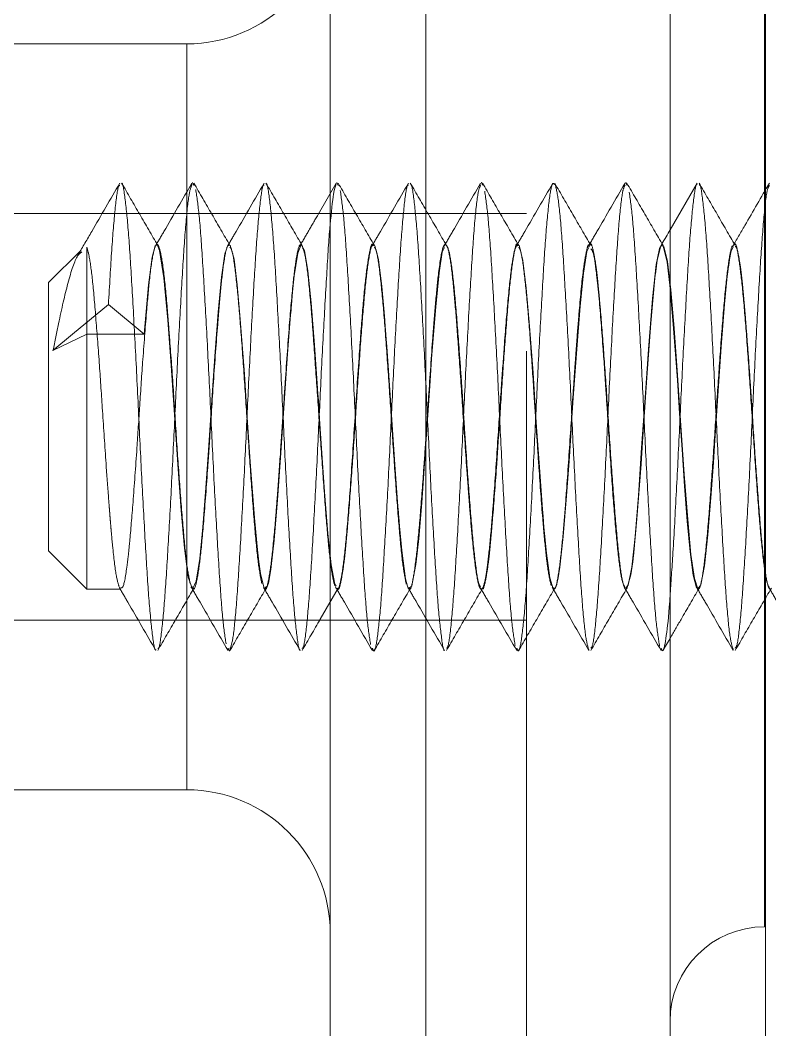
# Model space of a CAD drawing. Header units: millimetres. Extents: x 89051 to 218395, y -330386 to -125649.
# Drawn here: x 92716.4 to 92775.2, y -129210.3 to -129131.1 of the extents above; entities that cross this region are included whole.
import ezdxf

# ---------------------------------------------------------------- set-up
doc = ezdxf.new("R2010")
doc.units = ezdxf.units.MM
doc.header["$LTSCALE"] = 13
doc.linetypes.add('CENTER', pattern=[50.8, 31.75, -6.35, 6.35, -6.35])
doc.linetypes.add('HIDDEN', pattern=[9.525, 6.35, -3.175])
doc.layers.get('0').update_dxf_attribs({"color": 1, "linetype": 'CENTER'})

msp = doc.modelspace()

# ---------------------------------------------------------------- linework, layer by layer
at = {"color": 8, "linetype": 'Continuous', "lineweight": 15}
for p, q in [((92748.212, -129245.592), (92748.212, -129078.905)), ((92774.874, -129235.111), (92774.874, -129089.386)), ((92729.462, -129191.499), (92729.462, -129132.999))]:
    msp.add_line(p, q, dxfattribs=at)
at = {"color": 7, "linetype": 'HIDDEN', "lineweight": 0}
for p, q in [((92748.212, -129078.905), (92748.212, -129245.592)), ((92756.124, -129239.649), (92756.124, -129084.849)), ((92774.779, -129122.255), (92774.779, -129202.242)), ((92729.462, -129132.999), (92729.462, -129191.499)), ((92730.013, -129144.102), (92729.905, -129143.868)), ((92752.663, -129144.083), (92752.579, -129143.854)), ((92763.989, -129144.072), (92763.917, -129143.853)), ((92769.505, -129143.916), (92767.374, -129147.591)), ((92756.124, -129146.311), (92699.874, -129146.311)), ((92721.624, -129155.774), (92721.624, -129148.948)), ((92727.128, -129148.726), (92727.09, -129148.726)), ((92732.789, -129148.726), (92732.752, -129148.726)), ((92738.453, -129148.726), (92738.415, -129148.726)), ((92744.114, -129148.726), (92744.077, -129148.726)), ((92749.778, -129148.726), (92749.74, -129148.726)), ((92755.44, -129148.726), (92755.403, -129148.726)), ((92761.102, -129148.726), (92761.067, -129148.726)), ((92766.765, -129148.726), (92766.727, -129148.726)), ((92772.427, -129148.726), (92772.39, -129148.726)), ((92721.137, -129149.214), (92718.624, -129151.726)), ((92718.624, -129172.771), (92718.624, -129151.726)), ((92720.502, -129155.773), (92723.314, -129153.44)), ((92723.314, -129153.44), (92726.127, -129155.773)), ((92720.502, -129155.773), (92718.965, -129157.047)), ((92718.965, -129157.047), (92721.624, -129155.774)), ((92726.127, -129155.774), (92721.624, -129155.774)), ((92721.624, -129155.774), (92721.624, -129175.771)), ((92718.624, -129172.771), (92721.624, -129175.771)), ((92721.624, -129175.771), (92724.296, -129175.771)), ((92729.924, -129175.771), (92729.958, -129175.771)), ((92735.577, -129175.771), (92735.622, -129175.771)), ((92746.9, -129175.771), (92746.946, -129175.771)), ((92752.57, -129175.771), (92752.608, -129175.771)), ((92758.237, -129175.771), (92758.272, -129175.771)), ((92769.559, -129175.771), (92769.597, -129175.771)), ((92699.874, -129178.186), (92756.124, -129178.186)), ((92732.801, -129180.634), (92732.696, -129180.395))]:
    msp.add_line(p, q, dxfattribs=at)
at = {"color": 7, "linetype": 'Continuous', "lineweight": 15}
for p, q in [((92767.374, -129245.592), (92767.374, -129078.905)), ((92740.712, -129238.092), (92740.712, -129086.405)), ((92729.462, -129132.999), (92693.87, -129132.999)), ((92741.193, -129143.915), (92739.758, -129146.391)), ((92741.341, -129144.1), (92741.242, -129143.859)), ((92739.938, -129178.111), (92741.344, -129175.688)), ((92766.818, -129180.581), (92767.374, -129179.622)), ((92707.075, -129191.499), (92729.462, -129191.499))]:
    msp.add_line(p, q, dxfattribs=at)
at = {"color": 7, "linetype": 'HIDDEN', "lineweight": 0, "flags": 128}
for points in [[(92732.752, -129148.796), (92732.714, -129148.738), (92732.448, -129149.472), (92732.183, -129151.291), (92731.919, -129154.04), (92731.656, -129157.485), (92731.396, -129161.335), (92731.136, -129165.262), (92730.935, -129168.153), (92730.718, -129170.901), (92730.474, -129173.365), (92730.203, -129175.141), (92729.906, -129175.768), (92729.581, -129174.823), (92729.281, -129172.548), (92729.017, -129169.586), (92728.757, -129166), (92728.497, -129162.099), (92728.235, -129158.211), (92727.971, -129154.665), (92727.661, -129151.354), (92727.325, -129149.194), (92727.126, -129148.738), (92726.973, -129148.85), (92726.749, -129149.73), (92726.467, -129151.905), (92726.127, -129155.774), (92726.127, -129155.774)], [(92741.177, -129175.537), (92741.069, -129175.38), (92740.797, -129173.868), (92740.54, -129171.405), (92740.276, -129168.143), (92740.005, -129164.347), (92739.877, -129162.403), (92739.814, -129161.427), (92739.783, -129160.941), (92739.767, -129160.698), (92739.759, -129160.577), (92739.755, -129160.517), (92739.754, -129160.486), (92739.753, -129160.471), (92739.752, -129160.464), (92739.752, -129160.46), (92739.752, -129160.458), (92739.752, -129160.457), (92739.752, -129160.457), (92739.752, -129160.456), (92739.752, -129160.456), (92739.752, -129160.456), (92739.752, -129160.456), (92739.723, -129160.026), (92739.668, -129159.232), (92739.482, -129156.638), (92739.216, -129153.319), (92738.96, -129150.792), (92738.688, -129149.196), (92738.43, -129148.731), (92738.167, -129149.407), (92737.895, -129151.197), (92737.767, -129152.433), (92737.704, -129153.129), (92737.673, -129153.496), (92737.657, -129153.683), (92737.65, -129153.778), (92737.646, -129153.826), (92737.644, -129153.849), (92737.643, -129153.861), (92737.642, -129153.867), (92737.642, -129153.87), (92737.642, -129153.872), (92737.642, -129153.873), (92737.642, -129153.873), (92737.642, -129153.873), (92737.642, -129153.873), (92737.642, -129153.873), (92737.642, -129153.873), (92737.611, -129154.249), (92737.556, -129154.925), (92737.373, -129157.317), (92737.106, -129161.175), (92736.851, -129165.065), (92736.579, -129168.797), (92736.319, -129171.916), (92736.058, -129174.227), (92735.861, -129175.287), (92735.797, -129175.503), (92735.539, -129175.711), (92735.233, -129174.543), (92735.102, -129173.616), (92734.997, -129172.681), (92734.774, -129170.181), (92734.44, -129165.769), (92734.208, -129162.308), (92734.1, -129160.622), (92733.983, -129158.897), (92733.66, -129154.6), (92733.421, -129151.893), (92733.166, -129149.883), (92732.865, -129148.777), (92732.865, -129148.777)], [(92749.67, -129148.958), (92749.505, -129149.346), (92749.249, -129150.954), (92748.988, -129153.621), (92748.67, -129157.698), (92748.548, -129159.425), (92748.444, -129160.969), (92748.222, -129164.39), (92747.889, -129168.995), (92747.656, -129171.779), (92747.543, -129172.943), (92747.437, -129173.841), (92747.127, -129175.491), (92746.869, -129175.719), (92746.837, -129175.667), (92746.821, -129175.635), (92746.813, -129175.617), (92746.809, -129175.607), (92746.808, -129175.605), (92746.808, -129175.604), (92746.808, -129175.604), (92746.808, -129175.604), (92746.808, -129175.604), (92746.808, -129175.604), (92746.808, -129175.604), (92746.808, -129175.604), (92746.808, -129175.604), (92746.808, -129175.604), (92746.807, -129175.603), (92746.778, -129175.526), (92746.633, -129174.959), (92746.327, -129172.734), (92746.151, -129170.83), (92746.092, -129170.11), (92746.075, -129169.891), (92746.066, -129169.773), (92746.06, -129169.701), (92746.046, -129169.532), (92745.997, -129168.907), (92745.808, -129166.377), (92745.546, -129162.496), (92745.288, -129158.61), (92745.151, -129156.73), (92745.083, -129155.833), (92745.049, -129155.398), (92745.032, -129155.183), (92745.024, -129155.077), (92745.019, -129155.024), (92745.017, -129154.998), (92745.016, -129154.984), (92745.016, -129154.978), (92745.015, -129154.975), (92745.015, -129154.973), (92745.015, -129154.972), (92745.015, -129154.972), (92745.015, -129154.971), (92745.015, -129154.971), (92745.015, -129154.971), (92745.015, -129154.971), (92745.007, -129154.867), (92744.992, -129154.677), (92744.942, -129154.052), (92744.76, -129152.022), (92744.494, -129149.899), (92744.224, -129148.831), (92744.224, -129148.831)], [(92760.995, -129148.961), (92760.844, -129149.287), (92760.572, -129150.975), (92760.318, -129153.571), (92760.05, -129156.949), (92759.784, -129160.75), (92759.655, -129162.719), (92759.591, -129163.703), (92759.559, -129164.192), (92759.543, -129164.435), (92759.535, -129164.557), (92759.531, -129164.618), (92759.529, -129164.648), (92759.528, -129164.663), (92759.528, -129164.671), (92759.528, -129164.674), (92759.528, -129164.676), (92759.528, -129164.677), (92759.528, -129164.678), (92759.527, -129164.678), (92759.527, -129164.678), (92759.527, -129164.678), (92759.527, -129164.678), (92759.525, -129164.711), (92759.521, -129164.771), (92759.507, -129164.978), (92759.455, -129165.725), (92759.256, -129168.447), (92758.994, -129171.644), (92758.735, -129174.038), (92758.599, -129174.885), (92758.531, -129175.206), (92758.497, -129175.341), (92758.48, -129175.401), (92758.471, -129175.429), (92758.467, -129175.443), (92758.465, -129175.45), (92758.464, -129175.453), (92758.463, -129175.455), (92758.463, -129175.456), (92758.463, -129175.456), (92758.463, -129175.457), (92758.463, -129175.457), (92758.463, -129175.457), (92758.463, -129175.457), (92758.463, -129175.457), (92758.463, -129175.457), (92758.455, -129175.481), (92758.44, -129175.525), (92758.39, -129175.649), (92758.208, -129175.735), (92757.941, -129174.871), (92757.675, -129172.942), (92757.546, -129171.625), (92757.482, -129170.89), (92757.45, -129170.505), (92757.434, -129170.309), (92757.426, -129170.209), (92757.422, -129170.16), (92757.42, -129170.135), (92757.419, -129170.122), (92757.419, -129170.116), (92757.418, -129170.113), (92757.418, -129170.111), (92757.418, -129170.11), (92757.418, -129170.11), (92757.418, -129170.11), (92757.418, -129170.11), (92757.418, -129170.109), (92757.418, -129170.109), (92757.41, -129170.004), (92757.394, -129169.811), (92757.341, -129169.146), (92757.147, -129166.566), (92756.883, -129162.688), (92756.626, -129158.801), (92756.353, -129155.138), (92756.098, -129152.149), (92755.832, -129149.981), (92755.53, -129148.797), (92755.53, -129148.797)], [(92769.44, -129175.654), (92769.191, -129174.662), (92768.954, -129172.842), (92768.729, -129170.438), (92768.516, -129167.692), (92768.315, -129164.819), (92768.126, -129161.999), (92767.948, -129159.365), (92767.63, -129154.975), (92767.36, -129151.931), (92767.138, -129150.108), (92766.837, -129148.826), (92766.758, -129148.734), (92766.737, -129148.727), (92766.731, -129148.726), (92766.727, -129148.726), (92766.727, -129148.726), (92766.727, -129148.726), (92766.727, -129148.726), (92766.727, -129148.726), (92766.727, -129148.726), (92766.727, -129148.726), (92766.54, -129149.038), (92766.297, -129150.301), (92765.999, -129152.974), (92765.676, -129156.937), (92765.41, -129160.751), (92765.147, -129164.693), (92764.888, -129168.428), (92764.627, -129171.639), (92764.365, -129174.049), (92764.101, -129175.453), (92763.903, -129175.661)], [(92766.765, -129148.854), (92766.657, -129148.829), (92766.377, -129149.956), (92766.309, -129150.406), (92766.275, -129150.656), (92766.258, -129150.786), (92766.253, -129150.82), (92766.251, -129150.836), (92766.25, -129150.845), (92766.25, -129150.846), (92766.25, -129150.846), (92766.25, -129150.846), (92766.25, -129150.846), (92766.25, -129150.846), (92766.25, -129150.846), (92766.25, -129150.846), (92766.25, -129150.847), (92766.25, -129150.848), (92766.247, -129150.868), (92766.214, -129151.148), (92766.157, -129151.667), (92765.87, -129154.906), (92765.553, -129159.177), (92765.323, -129162.634), (92765.222, -129164.202), (92765.101, -129165.961), (92764.776, -129170.24), (92764.535, -129172.889), (92764.503, -129173.183), (92764.487, -129173.325), (92764.479, -129173.395), (92764.477, -129173.412), (92764.476, -129173.421), (92764.476, -129173.425), (92764.476, -129173.425), (92764.476, -129173.426), (92764.476, -129173.426), (92764.476, -129173.426), (92764.476, -129173.426), (92764.476, -129173.426), (92764.475, -129173.429), (92764.473, -129173.453), (92764.468, -129173.494), (92764.452, -129173.622), (92764.307, -129174.628), (92763.994, -129175.738), (92763.933, -129175.669)], [(92772.323, -129148.955), (92772.182, -129149.233), (92772.046, -129149.915), (92771.978, -129150.359), (92771.944, -129150.605), (92771.927, -129150.734), (92771.919, -129150.8), (92771.914, -129150.833), (92771.912, -129150.85), (92771.911, -129150.858), (92771.911, -129150.863), (92771.91, -129150.865), (92771.91, -129150.866), (92771.91, -129150.866), (92771.91, -129150.867), (92771.91, -129150.867), (92771.91, -129150.867), (92771.91, -129150.867), (92771.91, -129150.867), (92771.903, -129150.926), (92771.888, -129151.047), (92771.839, -129151.49), (92771.655, -129153.423), (92771.388, -129156.767), (92771.119, -129160.594), (92770.866, -129164.485), (92770.773, -129165.826), (92770.594, -129168.27), (92770.331, -129171.505), (92770.073, -129173.94), (92769.801, -129175.413), (92769.545, -129175.748), (92769.28, -129174.941), (92769.009, -129173.036), (92768.758, -129170.297), (92768.486, -129166.754), (92768.224, -129162.939), (92767.964, -129158.992), (92767.692, -129155.307), (92767.435, -129152.279), (92767.171, -129150.066), (92766.9, -129148.886), (92766.9, -129148.886)]]:
    msp.add_lwpolyline(points, dxfattribs=at)
at = {"color": 7, "linetype": 'Continuous', "lineweight": 15}
for centre, start, end in [((92729.462, -129121.749), 270, 0), ((92729.462, -129202.749), 0, 90)]:
    msp.add_arc(centre, 11.25, start, end, dxfattribs=at)
at = {"color": 7, "linetype": 'HIDDEN', "lineweight": 0}
msp.add_arc((92774.779, -129209.648), 7.405, 90, 180, dxfattribs=at)
for points, knots in [([(92724.206, -129143.914), (92723.473, -129145.181), (92722.388, -129147.054), (92721.299, -129148.925), (92720.946, -129149.532)], [0, 0, 0, 0, 0.6760482, 1, 1, 1, 1]), ([(92724.204, -129144.096), (92724.172, -129144.106), (92724.054, -129144.14), (92723.833, -129145.831), (92723.575, -129148.938), (92723.401, -129151.94), (92723.314, -129153.44)], [0, 0, 0, 0, 0.111462, 0.410534, 0.705454, 1, 1, 1, 1]), ([(92727.035, -129180.504), (92727.026, -129180.512), (92726.93, -129180.593), (92726.737, -129179.26), (92726.469, -129176.505), (92726.219, -129172.382), (92725.942, -129167.452), (92725.685, -129162.056), (92725.425, -129156.677), (92725.148, -129151.794), (92724.899, -129147.742), (92724.629, -129145.099), (92724.443, -129143.843), (92724.353, -129143.945), (92724.349, -129143.949)], [0, 0, 0, 0, 0.0107249, 0.1097801, 0.2085706, 0.3058148, 0.4052503, 0.503089, 0.6011703, 0.7005577, 0.797709, 0.8966584, 0.9955704, 1, 1, 1, 1]), ([(92727.189, -129148.811), (92726.715, -129147.996), (92725.768, -129146.364), (92724.822, -129144.732), (92724.349, -129143.915)], [0, 0, 0, 0, 0.499723, 1, 1, 1, 1]), ([(92729.869, -129143.914), (92729.136, -129145.18), (92728.171, -129146.845), (92727.203, -129148.509), (92726.971, -129148.908)], [0, 0, 0, 0, 0.760057, 1, 1, 1, 1]), ([(92729.867, -129144.012), (92729.792, -129144.211), (92729.629, -129144.646), (92729.367, -129147.158), (92729.119, -129150.928), (92728.846, -129155.693), (92728.579, -129161.009), (92728.328, -129166.44), (92728.051, -129171.491), (92727.795, -129175.798), (92727.534, -129178.843), (92727.321, -129180.418), (92727.21, -129180.417), (92727.185, -129180.416)], [0, 0, 0, 0, 0.0842827, 0.1836298, 0.2807793, 0.3800008, 0.4787302, 0.5761388, 0.6756691, 0.7734142, 0.8717421, 0.9711517, 1, 1, 1, 1]), ([(92732.85, -129148.808), (92732.376, -129147.993), (92731.429, -129146.361), (92730.483, -129144.729), (92730.01, -129143.913)], [0, 0, 0, 0, 0.4997189, 1, 1, 1, 1]), ([(92735.529, -129143.918), (92734.797, -129145.183), (92733.842, -129146.832), (92732.884, -129148.478), (92732.661, -129148.862)], [0, 0, 0, 0, 0.7671847, 1, 1, 1, 1]), ([(92735.527, -129144.086), (92735.5, -129144.088), (92735.387, -129144.097), (92735.172, -129145.703), (92734.911, -129148.78), (92734.655, -129153.106), (92734.377, -129158.17), (92734.127, -129163.603), (92733.859, -129168.912), (92733.587, -129173.661), (92733.338, -129177.405), (92733.078, -129179.874), (92732.917, -129180.286), (92732.845, -129180.472)], [0, 0, 0, 0, 0.031528, 0.130921, 0.229143, 0.326914, 0.426399, 0.523731, 0.622476, 0.721624, 0.818744, 0.91808, 1, 1, 1, 1]), ([(92738.514, -129148.811), (92738.041, -129147.996), (92737.094, -129146.366), (92736.149, -129144.735), (92735.676, -129143.919)], [0, 0, 0, 0, 0.499763, 1, 1, 1, 1]), ([(92738.362, -129180.534), (92738.356, -129180.54), (92738.265, -129180.637), (92738.076, -129179.359), (92737.806, -129176.681), (92737.557, -129172.608), (92737.28, -129167.711), (92737.021, -129162.326), (92736.763, -129156.935), (92736.487, -129152.019), (92736.237, -129147.917), (92735.968, -129145.196), (92735.777, -129143.887), (92735.684, -129143.973), (92735.677, -129143.98)], [0, 0, 0, 0, 0.006711, 0.105669, 0.204574, 0.301749, 0.401154, 0.499163, 0.597073, 0.696497, 0.793711, 0.892551, 0.991566, 1, 1, 1, 1]), ([(92744.176, -129148.81), (92743.703, -129147.996), (92742.756, -129146.365), (92741.81, -129144.733), (92741.337, -129143.917)], [0, 0, 0, 0, 0.499741, 1, 1, 1, 1]), ([(92746.856, -129143.914), (92746.123, -129145.18), (92745.175, -129146.817), (92744.223, -129148.453), (92744.007, -129148.825)], [0, 0, 0, 0, 0.772943, 1, 1, 1, 1]), ([(92746.855, -129144.07), (92746.831, -129144.066), (92746.721, -129144.048), (92746.51, -129145.587), (92746.248, -129148.592), (92745.993, -129152.872), (92745.716, -129157.906), (92745.464, -129163.331), (92745.198, -129168.662), (92744.924, -129173.434), (92744.676, -129177.287), (92744.402, -129179.773), (92744.185, -129180.852), (92744.059, -129180.499), (92744.02, -129180.388)], [0, 0, 0, 0, 0.025928, 0.119873, 0.212909, 0.305235, 0.399331, 0.491469, 0.584729, 0.678569, 0.770402, 0.864282, 0.957467, 1, 1, 1, 1]), ([(92749.839, -129148.811), (92749.365, -129147.995), (92748.418, -129146.364), (92747.472, -129144.732), (92746.999, -129143.915)], [0, 0, 0, 0, 0.499718, 1, 1, 1, 1]), ([(92749.687, -129180.569), (92749.685, -129180.571), (92749.598, -129180.679), (92749.415, -129179.451), (92749.144, -129176.855), (92748.895, -129172.832), (92748.619, -129167.969), (92748.358, -129162.597), (92748.102, -129157.195), (92747.825, -129152.246), (92747.574, -129148.096), (92747.307, -129145.294), (92747.11, -129143.928), (92747.012, -129144.001), (92747, -129144.011)], [0, 0, 0, 0, 0.001621, 0.100409, 0.199357, 0.296422, 0.395724, 0.493841, 0.59153, 0.690918, 0.788151, 0.886812, 0.985859, 1, 1, 1, 1]), ([(92752.517, -129143.917), (92751.785, -129145.182), (92750.818, -129146.852), (92749.847, -129148.519), (92749.612, -129148.924)], [0, 0, 0, 0, 0.75754, 1, 1, 1, 1]), ([(92752.515, -129144.063), (92752.45, -129144.204), (92752.297, -129144.536), (92752.043, -129146.852), (92751.794, -129150.499), (92751.524, -129155.189), (92751.254, -129160.468), (92751.004, -129165.909), (92750.728, -129171.019), (92750.469, -129175.417), (92750.211, -129178.604), (92749.988, -129180.324), (92749.869, -129180.378), (92749.836, -129180.393)], [0, 0, 0, 0, 0.073828, 0.173336, 0.270603, 0.369693, 0.468715, 0.566019, 0.665552, 0.763673, 0.861719, 0.961267, 1, 1, 1, 1]), ([(92755.499, -129148.808), (92755.026, -129147.992), (92754.079, -129146.361), (92753.133, -129144.729), (92752.66, -129143.912)], [0, 0, 0, 0, 0.499725, 1, 1, 1, 1]), ([(92758.18, -129143.916), (92757.448, -129145.181), (92756.494, -129146.828), (92755.537, -129148.473), (92755.315, -129148.854)], [0, 0, 0, 0, 0.7679262, 1, 1, 1, 1]), ([(92758.328, -129144.036), (92758.26, -129143.964), (92758.106, -129143.802), (92757.85, -129145.423), (92757.585, -129148.421), (92757.332, -129152.636), (92757.054, -129157.644), (92756.801, -129163.061), (92756.537, -129168.407), (92756.262, -129173.216), (92756.014, -129177.123), (92755.741, -129179.685), (92755.518, -129180.832), (92755.39, -129180.5), (92755.347, -129180.39)], [0, 0, 0, 0, 0.07121, 0.160368, 0.248854, 0.336418, 0.42578, 0.513384, 0.601823, 0.691003, 0.778217, 0.867303, 0.95592, 1, 1, 1, 1]), ([(92761.165, -129148.813), (92760.692, -129147.998), (92759.745, -129146.368), (92758.8, -129144.737), (92758.327, -129143.92)], [0, 0, 0, 0, 0.499754, 1, 1, 1, 1]), ([(92761.011, -129180.555), (92760.926, -129180.278), (92760.752, -129179.713), (92760.481, -129176.972), (92760.233, -129173.068), (92759.958, -129168.222), (92759.695, -129162.868), (92759.441, -129157.459), (92759.163, -129152.464), (92758.912, -129148.318), (92758.644, -129145.242), (92758.464, -129144.435), (92758.374, -129144.031)], [0, 0, 0, 0, 0.097101, 0.198084, 0.297018, 0.398214, 0.498416, 0.597873, 0.699226, 0.798464, 0.898927, 1, 1, 1, 1]), ([(92763.844, -129143.914), (92763.111, -129145.18), (92762.143, -129146.851), (92761.171, -129148.521), (92760.935, -129148.926)], [0, 0, 0, 0, 0.7572411, 1, 1, 1, 1]), ([(92763.841, -129144.075), (92763.78, -129144.192), (92763.632, -129144.477), (92763.381, -129146.704), (92763.132, -129150.289), (92762.863, -129154.939), (92762.592, -129160.198), (92762.343, -129165.642), (92762.067, -129170.78), (92761.806, -129175.222), (92761.55, -129178.48), (92761.321, -129180.282), (92761.196, -129180.366), (92761.157, -129180.392)], [0, 0, 0, 0, 0.069352, 0.16869, 0.265814, 0.36459, 0.463511, 0.560559, 0.659843, 0.757929, 0.855608, 0.954975, 1, 1, 1, 1]), ([(92766.825, -129148.809), (92766.352, -129147.994), (92765.405, -129146.363), (92764.459, -129144.731), (92763.986, -129143.915)], [0, 0, 0, 0, 0.499742, 1, 1, 1, 1]), ([(92769.504, -129144.029), (92769.489, -129144.02), (92769.388, -129143.959), (92769.188, -129145.368), (92768.922, -129148.224), (92768.67, -129152.409), (92768.393, -129157.38), (92768.138, -129162.795), (92767.875, -129168.132), (92767.61, -129172.907), (92767.449, -129175.245), (92767.374, -129176.341)], [0, 0, 0, 0, 0.021845, 0.146606, 0.27069, 0.393176, 0.518306, 0.64115, 0.764807, 0.889767, 1, 1, 1, 1]), ([(92772.489, -129148.81), (92772.015, -129147.995), (92771.068, -129146.363), (92770.122, -129144.731), (92769.649, -129143.914)], [0, 0, 0, 0, 0.499715, 1, 1, 1, 1]), ([(92772.337, -129180.527), (92772.256, -129180.284), (92772.086, -129179.777), (92771.819, -129177.135), (92771.571, -129173.289), (92771.297, -129168.478), (92771.032, -129163.139), (92770.779, -129157.718), (92770.502, -129152.706), (92770.249, -129148.46), (92769.985, -129145.507), (92769.777, -129144.015), (92769.671, -129144.05), (92769.65, -129144.057)], [0, 0, 0, 0, 0.090758, 0.189851, 0.286836, 0.385991, 0.484383, 0.58177, 0.681147, 0.778559, 0.87692, 0.97609, 1, 1, 1, 1]), ([(92775.167, -129143.917), (92774.527, -129145.022), (92773.561, -129146.691), (92772.591, -129148.357), (92772.264, -129148.92)], [0, 0, 0, 0, 0.662296, 1, 1, 1, 1]), ([(92775.164, -129144.094), (92775.108, -129144.187), (92774.966, -129144.427), (92774.72, -129146.559), (92774.469, -129150.081), (92774.201, -129154.692), (92773.929, -129159.929), (92773.681, -129165.375), (92773.406, -129170.539), (92773.143, -129175.025), (92772.888, -129178.349), (92772.656, -129180.226), (92772.528, -129180.346), (92772.485, -129180.385)], [0, 0, 0, 0, 0.0638442, 0.1634042, 0.2607951, 0.3596466, 0.4588547, 0.5560579, 0.6554852, 0.7539211, 0.851646, 0.9512231, 1, 1, 1, 1]), ([(92732.543, -129180.047), (92732.452, -129179.437), (92732.269, -129178.23), (92732.016, -129174.651), (92731.751, -129170.131), (92731.477, -129164.913), (92731.229, -129159.471), (92730.954, -129154.262), (92730.69, -129149.761), (92730.436, -129146.207), (92730.254, -129145.021), (92730.162, -129144.422)], [0, 0, 0, 0, 0.1122157, 0.2221055, 0.3333128, 0.4452294, 0.5547459, 0.6666975, 0.7778385, 0.8877816, 1, 1, 1, 1]), ([(92743.882, -129180.113), (92743.79, -129179.528), (92743.608, -129178.371), (92743.353, -129174.851), (92743.089, -129170.375), (92742.815, -129165.181), (92742.566, -129159.739), (92742.293, -129154.508), (92742.027, -129149.964), (92741.774, -129146.35), (92741.592, -129145.115), (92741.5, -129144.491)], [0, 0, 0, 0, 0.112219, 0.22224, 0.333289, 0.445285, 0.554807, 0.666673, 0.777968, 0.887791, 1, 1, 1, 1]), ([(92755.22, -129180.175), (92755.128, -129179.616), (92754.947, -129178.508), (92754.69, -129175.05), (92754.428, -129170.618), (92754.153, -129165.449), (92753.904, -129160.009), (92753.632, -129154.755), (92753.364, -129150.169), (92753.113, -129146.495), (92752.931, -129145.212), (92752.839, -129144.563)], [0, 0, 0, 0, 0.112212, 0.222385, 0.333264, 0.445329, 0.554879, 0.666649, 0.778086, 0.887811, 1, 1, 1, 1]), ([(92766.559, -129180.233), (92766.467, -129179.7), (92766.285, -129178.641), (92766.027, -129175.245), (92765.767, -129170.858), (92765.491, -129165.716), (92765.242, -129160.279), (92764.971, -129155.004), (92764.702, -129150.377), (92764.451, -129146.645), (92764.269, -129145.313), (92764.177, -129144.639)], [0, 0, 0, 0, 0.112194, 0.22254, 0.33324, 0.445363, 0.554961, 0.666625, 0.778195, 0.887842, 1, 1, 1, 1]), ([(92739.758, -129146.391), (92739.503, -129146.831), (92739.016, -129147.672), (92738.527, -129148.511), (92738.293, -129148.913)], [0, 0, 0, 0, 0.522195, 1, 1, 1, 1]), ([(92740.712, -129147.179), (92740.71, -129147.19), (92740.621, -129147.992), (92740.458, -129150.825), (92740.185, -129155.41), (92739.917, -129160.747), (92739.666, -129166.173), (92739.389, -129171.257), (92739.132, -129175.608), (92738.872, -129178.727), (92738.653, -129180.377), (92738.537, -129180.4), (92738.507, -129180.406)], [0, 0, 0, 0, 0.001702, 0.119614, 0.239905, 0.359855, 0.477946, 0.598692, 0.717484, 0.836598, 0.957281, 1, 1, 1, 1]), ([(92724.19, -129175.67), (92724.108, -129175.43), (92723.932, -129174.912), (92723.706, -129173.108), (92723.552, -129171.436), (92723.478, -129170.557), (92723.444, -129170.13), (92723.429, -129169.946), (92723.425, -129169.887), (92723.423, -129169.858), (92723.421, -129169.843), (92723.421, -129169.836), (92723.421, -129169.832), (92723.42, -129169.83), (92723.42, -129169.829), (92723.42, -129169.829), (92723.42, -129169.829), (92723.42, -129169.829), (92723.42, -129169.829), (92723.419, -129169.816), (92723.414, -129169.755), (92723.403, -129169.611), (92723.37, -129169.209), (92723.277, -129168.018), (92723.094, -129165.53), (92722.862, -129161.952), (92722.605, -129158.059), (92722.332, -129154.512), (92722.083, -129151.586), (92721.839, -129149.707), (92721.688, -129149.174), (92721.624, -129148.948)], [0, 0, 0, 0, 0.095639, 0.206289, 0.256873, 0.282364, 0.295112, 0.298299, 0.299893, 0.30069, 0.301088, 0.301287, 0.301387, 0.301437, 0.301462, 0.301474, 0.30148, 0.301483, 0.301485, 0.301486, 0.302635, 0.307276, 0.315045, 0.339959, 0.41476, 0.52342, 0.617321, 0.720698, 0.827018, 0.926417, 1, 1, 1, 1]), ([(92729.731, -129175.331), (92729.639, -129174.886), (92729.459, -129174.01), (92729.206, -129171.393), (92728.946, -129168.139), (92728.674, -129164.344), (92728.425, -129160.341), (92728.196, -129157.11), (92728.022, -129154.894), (92727.854, -129152.825), (92727.629, -129150.502), (92727.345, -129148.955), (92727.098, -129148.584), (92726.843, -129149.209), (92726.568, -129151.013), (92726.305, -129153.946), (92726.033, -129157.431), (92725.773, -129161.232), (92725.53, -129165.116), (92725.254, -129168.884), (92725.028, -129171.597), (92724.873, -129173.164), (92724.689, -129174.62), (92724.491, -129175.711), (92724.342, -129175.662), (92724.296, -129175.647)], [0, 0, 0, 0, 0.048866, 0.096051, 0.145781, 0.191733, 0.240716, 0.291558, 0.314141, 0.334304, 0.386545, 0.442712, 0.483059, 0.528598, 0.584157, 0.627946, 0.683014, 0.72849, 0.769542, 0.825335, 0.873703, 0.895062, 0.915159, 0.973804, 1, 1, 1, 1]), ([(92732.789, -129148.818), (92732.744, -129148.816), (92732.596, -129148.809), (92732.355, -129150.084), (92732.101, -129152.349), (92731.855, -129155.364), (92731.559, -129159.322), (92731.336, -129162.84), (92731.206, -129164.819), (92731.148, -129165.642), (92731.006, -129167.659), (92730.78, -129170.588), (92730.516, -129173.49), (92730.246, -129175.216), (92730.029, -129175.949), (92729.898, -129175.641), (92729.853, -129175.536)], [0, 0, 0, 0, 0.048479, 0.15642, 0.235097, 0.308598, 0.419427, 0.520571, 0.544272, 0.556403, 0.578252, 0.687492, 0.778194, 0.863372, 0.953025, 1, 1, 1, 1]), ([(92735.345, -129175.325), (92735.258, -129174.881), (92735.083, -129173.993), (92734.822, -129171.368), (92734.562, -129168.048), (92734.302, -129164.212), (92734.04, -129160.212), (92733.778, -129156.389), (92733.514, -129153.047), (92733.248, -129150.549), (92733.028, -129149.116), (92732.895, -129148.991), (92732.852, -129148.95)], [0, 0, 0, 0, 0.105331, 0.210661, 0.315989, 0.421461, 0.526935, 0.63241, 0.737888, 0.843368, 0.94885, 1, 1, 1, 1]), ([(92738.415, -129148.76), (92738.398, -129148.753), (92738.28, -129148.705), (92738.078, -129149.52), (92737.8, -129151.658), (92737.511, -129154.895), (92737.235, -129158.762), (92736.989, -129162.425), (92736.784, -129165.47), (92736.586, -129168.247), (92736.369, -129170.981), (92736.135, -129173.44), (92735.871, -129175.167), (92735.685, -129175.915), (92735.587, -129175.731), (92735.577, -129175.712)], [0, 0, 0, 0, 0.0192803, 0.1299973, 0.2133075, 0.3150277, 0.435072, 0.5023045, 0.574161, 0.6506376, 0.709958, 0.8029908, 0.8960222, 0.9890521, 1, 1, 1, 1]), ([(92741.06, -129175.472), (92741.003, -129175.252), (92740.857, -129174.687), (92740.621, -129172.834), (92740.366, -129169.89), (92740.11, -129166.271), (92739.834, -129162.305), (92739.559, -129158.336), (92739.303, -129154.711), (92739.048, -129151.751), (92738.779, -129149.567), (92738.6, -129149.091), (92738.51, -129148.852)], [0, 0, 0, 0, 0.065937, 0.169227, 0.272502, 0.376479, 0.480478, 0.584435, 0.688369, 0.790782, 0.894906, 1, 1, 1, 1]), ([(92744.077, -129148.774), (92744.069, -129148.758), (92743.972, -129148.572), (92743.787, -129149.302), (92743.522, -129151.003), (92743.259, -129153.781), (92742.966, -129157.658), (92742.65, -129162.477), (92742.321, -129167.437), (92742.017, -129171.351), (92741.741, -129174.035), (92741.49, -129175.399), (92741.33, -129175.885), (92741.254, -129175.766), (92741.252, -129175.763)], [0, 0, 0, 0, 0.008532, 0.101758, 0.194981, 0.288202, 0.381421, 0.50824, 0.625484, 0.733126, 0.831141, 0.919506, 0.9982, 1, 1, 1, 1]), ([(92744.114, -129148.825), (92744.081, -129148.806), (92743.947, -129148.733), (92743.713, -129149.861), (92743.435, -129152.215), (92743.181, -129155.355), (92742.903, -129159.057), (92742.651, -129163.045), (92742.385, -129166.961), (92742.158, -129169.899), (92742.007, -129171.638), (92741.934, -129172.41), (92741.897, -129172.773), (92741.879, -129172.948), (92741.87, -129173.035), (92741.866, -129173.077), (92741.863, -129173.099), (92741.862, -129173.109), (92741.862, -129173.115), (92741.861, -129173.117), (92741.861, -129173.119), (92741.861, -129173.119), (92741.861, -129173.119), (92741.861, -129173.12), (92741.861, -129173.12), (92741.861, -129173.12), (92741.858, -129173.149), (92741.849, -129173.228), (92741.823, -129173.458), (92741.736, -129174.16), (92741.563, -129175.2), (92741.398, -129175.893), (92741.297, -129175.717), (92741.283, -129175.692)], [0, 0, 0, 0, 0.037173, 0.146077, 0.239155, 0.331519, 0.42566, 0.517836, 0.611138, 0.705023, 0.751079, 0.77412, 0.785643, 0.791404, 0.794284, 0.795725, 0.796445, 0.796805, 0.796985, 0.797075, 0.79712, 0.797143, 0.797154, 0.797159, 0.797162, 0.797164, 0.797165, 0.800679, 0.806556, 0.825394, 0.89131, 0.984537, 1, 1, 1, 1]), ([(92746.681, -129175.37), (92746.594, -129174.942), (92746.42, -129174.086), (92746.16, -129171.496), (92745.9, -129168.203), (92745.638, -129164.385), (92745.376, -129160.389), (92745.113, -129156.555), (92744.849, -129153.188), (92744.585, -129150.647), (92744.361, -129149.157), (92744.225, -129149.004), (92744.178, -129148.952)], [0, 0, 0, 0, 0.105153, 0.210106, 0.315006, 0.419907, 0.52481, 0.629714, 0.734619, 0.839527, 0.944435, 1, 1, 1, 1]), ([(92755.403, -129148.742), (92755.4, -129148.736), (92755.332, -129148.593), (92755.189, -129149.079), (92754.941, -129150.318), (92754.662, -129152.97), (92754.39, -129156.342), (92754.133, -129159.99), (92753.873, -129163.918), (92753.623, -129167.571), (92753.385, -129170.654), (92753.175, -129172.929), (92752.957, -129174.65), (92752.753, -129175.598), (92752.564, -129175.863), (92752.341, -129175.497), (92752.097, -129174.129), (92751.849, -129171.749), (92751.659, -129169.455), (92751.537, -129167.818), (92751.472, -129166.923), (92751.45, -129166.605), (92751.441, -129166.48), (92751.437, -129166.426), (92751.435, -129166.401), (92751.434, -129166.389), (92751.434, -129166.383), (92751.433, -129166.38), (92751.433, -129166.379), (92751.433, -129166.378), (92751.433, -129166.378), (92751.433, -129166.377), (92751.433, -129166.377), (92751.433, -129166.377), (92751.325, -129164.865), (92751.121, -129161.846), (92750.843, -129157.719), (92750.6, -129154.436), (92750.371, -129151.746), (92750.126, -129149.718), (92749.926, -129148.911), (92749.801, -129148.748), (92749.764, -129148.729), (92749.749, -129148.727), (92749.744, -129148.726), (92749.741, -129148.726), (92749.74, -129148.726), (92749.74, -129148.726), (92749.74, -129148.726), (92749.74, -129148.726), (92749.74, -129148.726), (92749.74, -129148.726), (92749.74, -129148.726), (92749.74, -129148.726), (92749.74, -129148.726), (92749.738, -129148.726), (92749.729, -129148.727), (92749.661, -129148.744), (92749.482, -129149.091), (92749.233, -129150.633), (92748.975, -129153.259), (92748.721, -129156.452), (92748.461, -129160.244), (92748.213, -129164.003), (92747.982, -129167.324), (92747.741, -129170.466), (92747.474, -129173.309), (92747.208, -129175.105), (92747.017, -129175.895), (92746.915, -129175.716), (92746.9, -129175.691)], [0, 0, 0, 0, 0.000869, 0.024414, 0.053541, 0.08823, 0.122463, 0.147111, 0.177651, 0.214059, 0.234856, 0.262384, 0.288201, 0.312304, 0.334693, 0.355365, 0.391426, 0.420668, 0.443061, 0.458582, 0.463762, 0.465705, 0.466514, 0.466879, 0.467051, 0.467134, 0.467176, 0.467196, 0.467206, 0.467211, 0.467214, 0.467215, 0.467216, 0.467216, 0.467216, 0.504719, 0.53738, 0.565183, 0.591268, 0.62228, 0.653297, 0.661078, 0.664969, 0.665942, 0.666428, 0.666671, 0.666732, 0.666763, 0.666766, 0.666768, 0.666769, 0.66677, 0.66677, 0.666772, 0.666796, 0.666839, 0.667199, 0.670079, 0.690932, 0.730792, 0.757969, 0.782678, 0.821119, 0.849395, 0.870476, 0.901565, 0.932653, 0.963741, 0.994828, 1, 1, 1, 1]), ([(92752.502, -129175.543), (92752.471, -129175.52), (92752.353, -129175.433), (92752.133, -129174.103), (92751.878, -129171.684), (92751.615, -129168.394), (92751.387, -129165.224), (92751.235, -129162.924), (92751.162, -129161.785), (92751.126, -129161.217), (92751.107, -129160.933), (92751.098, -129160.791), (92751.094, -129160.721), (92751.092, -129160.685), (92751.091, -129160.668), (92751.09, -129160.659), (92751.09, -129160.654), (92751.09, -129160.652), (92751.09, -129160.651), (92751.09, -129160.651), (92751.089, -129160.65), (92751.089, -129160.65), (92751.089, -129160.65), (92751.08, -129160.495), (92751.051, -129160.069), (92750.962, -129158.764), (92750.791, -129156.38), (92750.551, -129153.351), (92750.301, -129150.734), (92750.028, -129149.033), (92749.859, -129148.839), (92749.778, -129148.745)], [0, 0, 0, 0, 0.035346, 0.133188, 0.229244, 0.325919, 0.423631, 0.471513, 0.495468, 0.507447, 0.513436, 0.516431, 0.517928, 0.518677, 0.519051, 0.519239, 0.519332, 0.519379, 0.519402, 0.519414, 0.51942, 0.519423, 0.519424, 0.519426, 0.530936, 0.551071, 0.61712, 0.714283, 0.809947, 0.907768, 1, 1, 1, 1]), ([(92755.44, -129148.829), (92755.397, -129148.819), (92755.268, -129148.788), (92755.037, -129149.889), (92754.772, -129152.082), (92754.519, -129155.183), (92754.242, -129158.864), (92753.998, -129162.675), (92753.737, -129166.588), (92753.509, -129169.589), (92753.347, -129171.481), (92753.273, -129172.273), (92753.236, -129172.646), (92753.217, -129172.826), (92753.208, -129172.915), (92753.204, -129172.959), (92753.201, -129172.98), (92753.2, -129172.991), (92753.2, -129172.997), (92753.199, -129173), (92753.199, -129173.001), (92753.199, -129173.002), (92753.199, -129173.002), (92753.199, -129173.002), (92753.199, -129173.002), (92753.199, -129173.002), (92753.19, -129173.093), (92753.161, -129173.343), (92753.072, -129174.083), (92752.9, -129175.147), (92752.731, -129175.872), (92752.626, -129175.705), (92752.608, -129175.675)], [0, 0, 0, 0, 0.047627, 0.141543, 0.234748, 0.326978, 0.42111, 0.513434, 0.594407, 0.699639, 0.746095, 0.769337, 0.780959, 0.786771, 0.789676, 0.791129, 0.791856, 0.792219, 0.792401, 0.792491, 0.792537, 0.792559, 0.792571, 0.792576, 0.792579, 0.792581, 0.792582, 0.803228, 0.82247, 0.88665, 0.979994, 1, 1, 1, 1]), ([(92758.045, -129175.471), (92757.95, -129175.057), (92757.803, -129174.419), (92757.583, -129172.506), (92757.358, -129170.037), (92757.125, -129166.829), (92756.903, -129163.512), (92756.7, -129160.409), (92756.47, -129157.01), (92756.212, -129153.638), (92755.939, -129150.875), (92755.694, -129149.207), (92755.55, -129149.008), (92755.499, -129148.938)], [0, 0, 0, 0, 0.110211, 0.169795, 0.258588, 0.376437, 0.446534, 0.523935, 0.619198, 0.720233, 0.827033, 0.939591, 1, 1, 1, 1]), ([(92761.067, -129148.878), (92761.046, -129148.827), (92760.967, -129148.63), (92760.811, -129149.239), (92760.563, -129150.585), (92760.31, -129153.127), (92760.106, -129155.666), (92759.992, -129157.213), (92759.931, -129158.053), (92759.901, -129158.49), (92759.885, -129158.712), (92759.877, -129158.824), (92759.873, -129158.881), (92759.871, -129158.909), (92759.87, -129158.923), (92759.87, -129158.93), (92759.869, -129158.934), (92759.869, -129158.935), (92759.869, -129158.936), (92759.869, -129158.937), (92759.869, -129158.937), (92759.869, -129158.937), (92759.869, -129158.937), (92759.857, -129159.108), (92759.756, -129160.593), (92759.549, -129163.745), (92759.287, -129167.618), (92759.041, -129170.794), (92758.817, -129173.203), (92758.574, -129174.963), (92758.378, -129175.837), (92758.264, -129175.682), (92758.237, -129175.646)], [0, 0, 0, 0, 0.021667, 0.083415, 0.170549, 0.282929, 0.34888, 0.384292, 0.402604, 0.411911, 0.416602, 0.418956, 0.420136, 0.420727, 0.421022, 0.42117, 0.421243, 0.42128, 0.421299, 0.421308, 0.421313, 0.421315, 0.421316, 0.421317, 0.433797, 0.529344, 0.64142, 0.712219, 0.792694, 0.88044, 0.971951, 1, 1, 1, 1]), ([(92763.828, -129175.552), (92763.799, -129175.533), (92763.686, -129175.46), (92763.472, -129174.196), (92763.217, -129171.856), (92762.957, -129168.605), (92762.679, -129164.809), (92762.429, -129160.799), (92762.159, -129156.939), (92761.936, -129154.083), (92761.785, -129152.419), (92761.711, -129151.679), (92761.674, -129151.334), (92761.655, -129151.168), (92761.646, -129151.086), (92761.641, -129151.046), (92761.639, -129151.026), (92761.638, -129151.016), (92761.637, -129151.011), (92761.637, -129151.008), (92761.637, -129151.007), (92761.637, -129151.007), (92761.637, -129151.006), (92761.637, -129151.006), (92761.637, -129151.006), (92761.637, -129151.006), (92761.632, -129150.967), (92761.619, -129150.855), (92761.574, -129150.503), (92761.488, -129149.898), (92761.32, -129149.07), (92761.19, -129148.539), (92761.103, -129148.729), (92761.102, -129148.73)], [0, 0, 0, 0, 0.032578, 0.128636, 0.222748, 0.320689, 0.419024, 0.514535, 0.611855, 0.708258, 0.756582, 0.780759, 0.792849, 0.798894, 0.801917, 0.803428, 0.804184, 0.804561, 0.80475, 0.804845, 0.804892, 0.804916, 0.804927, 0.804933, 0.804936, 0.804938, 0.804939, 0.810098, 0.819978, 0.853888, 0.902986, 0.999331, 1, 1, 1, 1]), ([(92763.834, -129175.732), (92763.745, -129175.52), (92763.567, -129175.096), (92763.297, -129173.061), (92763.029, -129170.196), (92762.767, -129166.641), (92762.537, -129163.127), (92762.321, -129159.758), (92762.078, -129156.248), (92761.829, -129153.105), (92761.582, -129150.789), (92761.375, -129149.275), (92761.234, -129149.14), (92761.168, -129149.077)], [0, 0, 0, 0, 0.099212, 0.198428, 0.297062, 0.395829, 0.49473, 0.562395, 0.648749, 0.768456, 0.841137, 0.926287, 1, 1, 1, 1]), ([(92772.39, -129148.87), (92772.348, -129148.839), (92772.218, -129148.743), (92771.999, -129149.819), (92771.734, -129151.949), (92771.47, -129155.019), (92771.206, -129158.687), (92770.942, -129162.663), (92770.679, -129166.602), (92770.417, -129170.165), (92770.155, -129173.068), (92769.893, -129174.996), (92769.694, -129175.8), (92769.582, -129175.719), (92769.559, -129175.701)], [0, 0, 0, 0, 0.043609, 0.136808, 0.230007, 0.323204, 0.416401, 0.509597, 0.602791, 0.695923, 0.788916, 0.88191, 0.974905, 1, 1, 1, 1]), ([(92775.154, -129175.565), (92775.131, -129175.556), (92775.022, -129175.512), (92774.81, -129174.288), (92774.552, -129171.972), (92774.293, -129168.744), (92774.018, -129164.998), (92773.838, -129162.164), (92773.726, -129160.434), (92773.637, -129159.125), (92773.504, -129157.252), (92773.37, -129155.492), (92773.289, -129154.485), (92773.256, -129154.091), (92773.242, -129153.919), (92773.235, -129153.84), (92773.232, -129153.802), (92773.23, -129153.783), (92773.229, -129153.774), (92773.229, -129153.769), (92773.229, -129153.767), (92773.229, -129153.766), (92773.229, -129153.765), (92773.229, -129153.765), (92773.229, -129153.765), (92773.229, -129153.765), (92773.229, -129153.765), (92773.224, -129153.713), (92773.212, -129153.562), (92773.17, -129153.069), (92773.113, -129152.427), (92773.052, -129151.816), (92773.015, -129151.468), (92772.995, -129151.292), (92772.985, -129151.205), (92772.98, -129151.161), (92772.978, -129151.139), (92772.976, -129151.128), (92772.976, -129151.122), (92772.975, -129151.119), (92772.975, -129151.118), (92772.975, -129151.117), (92772.975, -129151.117), (92772.975, -129151.117), (92772.975, -129151.117), (92772.975, -129151.117), (92772.966, -129151.038), (92772.938, -129150.812), (92772.848, -129150.121), (92772.674, -129149.17), (92772.522, -129148.554), (92772.431, -129148.742), (92772.427, -129148.75)], [0, 0, 0, 0, 0.026093, 0.123799, 0.220084, 0.316343, 0.414054, 0.509575, 0.521744, 0.54205, 0.606983, 0.664355, 0.686606, 0.696117, 0.700469, 0.702544, 0.703556, 0.704056, 0.704304, 0.704428, 0.704489, 0.70452, 0.704536, 0.704543, 0.704547, 0.704549, 0.70455, 0.704551, 0.709403, 0.718962, 0.752186, 0.775247, 0.787531, 0.793861, 0.797074, 0.798691, 0.799503, 0.79991, 0.800113, 0.800215, 0.800266, 0.800292, 0.800304, 0.800311, 0.800314, 0.800315, 0.800317, 0.810503, 0.830231, 0.898213, 0.995659, 1, 1, 1, 1]), ([(92775.174, -129175.746), (92775.086, -129175.553), (92774.911, -129175.168), (92774.648, -129173.185), (92774.385, -129170.356), (92774.121, -129166.817), (92773.857, -129162.895), (92773.592, -129158.916), (92773.328, -129155.227), (92773.063, -129152.106), (92772.797, -129149.955), (92772.607, -129148.872), (92772.505, -129148.883), (92772.492, -129148.884)], [0, 0, 0, 0, 0.098548, 0.197097, 0.295646, 0.394195, 0.492746, 0.591296, 0.689848, 0.7884, 0.886952, 0.985505, 1, 1, 1, 1]), ([(92721.235, -129149.312), (92721.125, -129149.38), (92720.787, -129149.592), (92720.144, -129151.595), (92719.521, -129154.329), (92719.111, -129156.333), (92718.965, -129157.047)], [0, 0, 0, 0, 0.1634015, 0.5046462, 0.8233886, 1, 1, 1, 1]), ([(92724.188, -129175.672), (92724.404, -129176.043), (92725.355, -129177.678), (92726.303, -129179.314), (92727.035, -129180.579)], [0, 0, 0, 0, 0.2271058, 1, 1, 1, 1]), ([(92727.183, -129180.577), (92727.656, -129179.761), (92728.602, -129178.129), (92729.549, -129176.498), (92730.022, -129175.684)], [0, 0, 0, 0, 0.500253, 1, 1, 1, 1]), ([(92729.792, -129175.571), (92730.028, -129175.977), (92730.999, -129177.646), (92731.967, -129179.318), (92732.7, -129180.583)], [0, 0, 0, 0, 0.24317, 1, 1, 1, 1]), ([(92732.843, -129180.582), (92733.316, -129179.766), (92734.261, -129178.134), (92735.209, -129176.503), (92735.682, -129175.688)], [0, 0, 0, 0, 0.5002649, 1, 1, 1, 1]), ([(92735.492, -129175.637), (92735.716, -129176.02), (92736.674, -129177.668), (92737.63, -129179.317), (92738.363, -129180.583)], [0, 0, 0, 0, 0.232657, 1, 1, 1, 1]), ([(92741.117, -129175.572), (92741.353, -129175.977), (92742.323, -129177.645), (92743.291, -129179.315), (92744.023, -129180.58)], [0, 0, 0, 0, 0.242689, 1, 1, 1, 1]), ([(92744.167, -129180.583), (92744.64, -129179.767), (92745.586, -129178.135), (92746.533, -129176.505), (92747.006, -129175.69)], [0, 0, 0, 0, 0.500255, 1, 1, 1, 1]), ([(92746.841, -129175.677), (92747.057, -129176.048), (92748.007, -129177.681), (92748.954, -129179.317), (92749.687, -129180.582)], [0, 0, 0, 0, 0.226714, 1, 1, 1, 1]), ([(92749.833, -129180.577), (92750.306, -129179.761), (92751.251, -129178.129), (92752.198, -129176.499), (92752.672, -129175.684)], [0, 0, 0, 0, 0.500258, 1, 1, 1, 1]), ([(92752.445, -129175.577), (92752.68, -129175.98), (92753.65, -129177.648), (92754.617, -129179.318), (92755.35, -129180.583)], [0, 0, 0, 0, 0.241898, 1, 1, 1, 1]), ([(92755.493, -129180.582), (92755.966, -129179.765), (92756.912, -129178.133), (92757.859, -129176.502), (92758.332, -129175.687)], [0, 0, 0, 0, 0.500271, 1, 1, 1, 1]), ([(92758.132, -129175.62), (92758.359, -129176.009), (92759.321, -129177.661), (92760.279, -129179.316), (92761.011, -129180.581)], [0, 0, 0, 0, 0.235527, 1, 1, 1, 1]), ([(92761.154, -129180.584), (92761.627, -129179.768), (92762.573, -129178.135), (92763.521, -129176.504), (92763.994, -129175.688)], [0, 0, 0, 0, 0.500285, 1, 1, 1, 1]), ([(92763.774, -129175.583), (92764.007, -129175.985), (92764.976, -129177.649), (92765.941, -129179.316), (92766.674, -129180.581)], [0, 0, 0, 0, 0.241226, 1, 1, 1, 1]), ([(92767.374, -129179.622), (92767.662, -129179.126), (92768.422, -129177.814), (92769.183, -129176.503), (92769.656, -129175.689)], [0, 0, 0, 0, 0.378455, 1, 1, 1, 1]), ([(92769.449, -129175.605), (92769.678, -129175.999), (92770.643, -129177.658), (92771.605, -129179.318), (92772.338, -129180.584)], [0, 0, 0, 0, 0.237624, 1, 1, 1, 1]), ([(92772.482, -129180.579), (92772.955, -129179.762), (92773.901, -129178.131), (92774.848, -129176.5), (92775.321, -129175.685)], [0, 0, 0, 0, 0.50026, 1, 1, 1, 1]), ([(92775.105, -129175.594), (92775.336, -129175.992), (92776.303, -129177.653), (92777.267, -129179.317), (92777.999, -129180.582)], [0, 0, 0, 0, 0.239656, 1, 1, 1, 1]), ([(92738.504, -129180.584), (92738.977, -129179.767), (92739.455, -129178.943), (92739.933, -129178.119), (92739.938, -129178.111)], [0, 0, 0, 0, 0.990691, 1, 1, 1, 1])]:
    msp.add_open_spline(points, degree=3, knots=knots, dxfattribs=at)
at = {"color": 7, "linetype": 'Continuous', "lineweight": 15}
for points, knots in [([(92741.191, -129144.039), (92741.121, -129144.196), (92740.964, -129144.548), (92740.801, -129146.242), (92740.712, -129147.179)], [0, 0, 0, 0, 0.446722, 1, 1, 1, 1]), ([(92767.374, -129147.591), (92767.351, -129147.631), (92767.112, -129148.043), (92766.873, -129148.455), (92766.656, -129148.827)], [0, 0, 0, 0, 0.095657, 1, 1, 1, 1]), ([(92767.374, -129176.341), (92767.366, -129176.467), (92767.272, -129177.914), (92767.079, -129179.516), (92766.851, -129180.822), (92766.718, -129180.504), (92766.671, -129180.39)], [0, 0, 0, 0, 0.036216, 0.414754, 0.792105, 1, 1, 1, 1])]:
    msp.add_open_spline(points, degree=3, knots=knots, dxfattribs=at)

doc.saveas('drawing.dxf')
